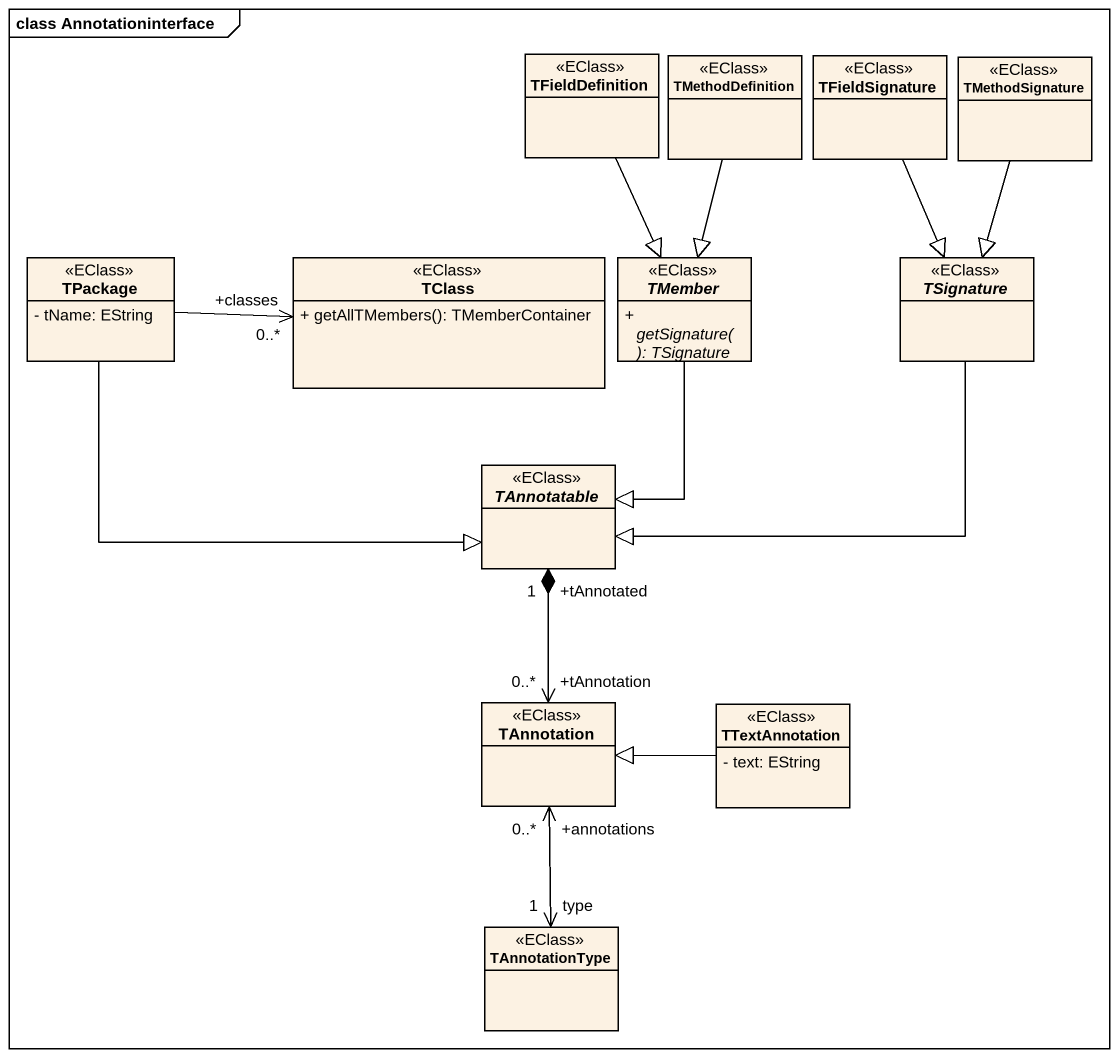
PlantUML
@startuml
mainframe class Annotationinterface
hide circle
hide empty members
skinparam classAttributeIconSize 0
class TFieldDefinition <<EClass>>
class TMethodDefinition <<EClass>>
class TFieldSignature <<EClass>>
class TMethodSignature <<EClass>>
class TPackage <<EClass>> {
  - tName: EString
}
class TClass <<EClass>> {
  + getAllTMembers(): TMemberContainer
}
abstract class TMember <<EClass>> {
  {abstract} + getSignature(): TSignature
}
abstract class TSignature <<EClass>>
abstract class TAnnotatable <<EClass>>
class TAnnotation <<EClass>>
class TTextAnnotation <<EClass>> {
  - text: EString
}
class TAnnotationType <<EClass>>
TFieldDefinition --|> TMember
TMethodDefinition --|> TMember
TFieldSignature --|> TSignature
TMethodSignature --|> TSignature
TPackage -right-> "+classes\n0..*" TClass
TPackage -right-|> TAnnotatable
TMember --|> TAnnotatable
TSignature -left-|> TAnnotatable
TAnnotatable "+tAnnotated\n1" *--> "+tAnnotation\n0..*" TAnnotation
TAnnotation "+annotations\n0..*" <--> "type\n1" TAnnotationType
TTextAnnotation -left-|> TAnnotation
@enduml
